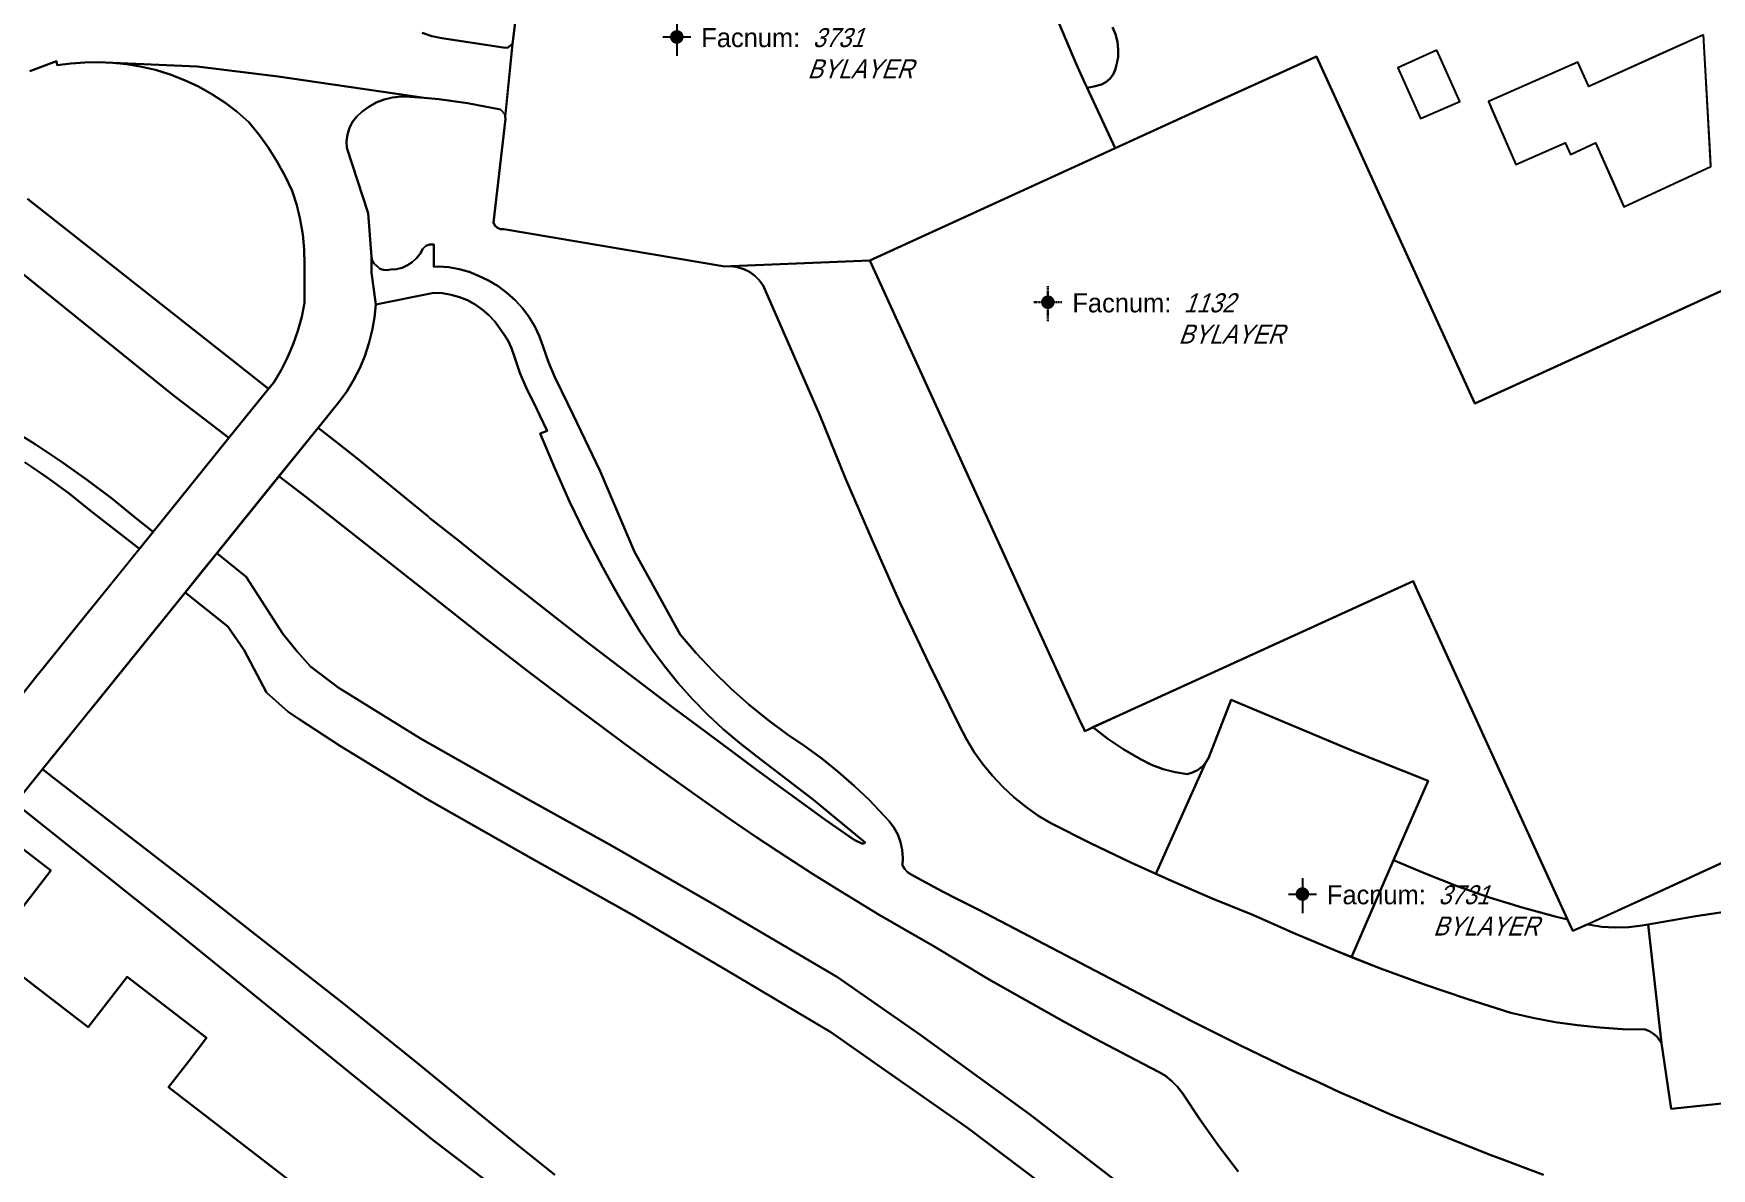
# Model space of a CAD drawing. Header units: inches. Extents: x 1273557 to 1282364, y 239587 to 246310.
# Drawn here: x 1276750.7 to 1277121.4, y 240897.6 to 241148.4 of the extents above; entities that cross this region are included whole.
import ezdxf
from ezdxf.enums import TextEntityAlignment as Align

# ---------------------------------------------------------------- set-up
doc = ezdxf.new("R2010")
doc.units = ezdxf.units.IN
doc.header["$MEASUREMENT"] = 0
doc.linetypes.add('DASHED2', pattern=[0.375, 0.25, -0.125])
doc.layers.add('BLDG-DATA', color=159, linetype='DASHED2', lineweight=30)
for name, color, linetype in [('BLDG-UW', 231, 'Continuous'), ('GRASS', 3, 'Continuous'), ('PATH', 253, 'Continuous'), ('PATH-ISLAND', 252, 'Continuous'), ('PRKG-DATA', 255, 'Continuous'), ('PRKG-UW', 6, 'Continuous'), ('STREET-NONUW', 4, 'Continuous'), ('STREET-UW', 50, 'Continuous')]:
    doc.layers.add(name, color=color, linetype=linetype)
doc.styles.add('SS_LITE', font='FRABK.TTF', dxfattribs={"height": 16})

# ---------------------------------------------------------------- blocks, each defined once
blk = doc.blocks.new('*U1')
for p, q in [((-3.08, 0), (3.08, 0)), ((0, 3.55), (0, -4.2))]:
    blk.add_line(p, q)
at = {"const_width": 1.5}
blk.add_lwpolyline([(-0.75, 0, 1), (0.75, 0, 1)], format="xyb", close=True, dxfattribs=at)
at = {"layer": 'BLDG-DATA', "color": 1, "style": 'SS_LITE'}
blk.add_text('Facnum:', height=4.2, dxfattribs=at).set_placement((27.26, -2.25), align=Align.RIGHT)
at = {"layer": 'BLDG-DATA', "color": 7, "style": 'SS_LITE', "oblique": 20, "width": 0.9, "flags": 8}
for tag, p in [('FACNUM', (29.98, -2.25)), ('OBJECT', (28.84, -9.16))]:
    blk.add_attdef(tag, p, '', height=4.2, dxfattribs=at)
blk = doc.blocks.new('*U8')
for p, q in [((-3.08, 0), (3.08, 0)), ((0, 3.55), (0, -4.2))]:
    blk.add_line(p, q)
at = {"const_width": 1.5}
blk.add_lwpolyline([(-0.75, 0, 1), (0.75, 0, 1)], format="xyb", close=True, dxfattribs=at)
at = {"layer": 'PRKG-DATA', "color": 1, "style": 'SS_LITE'}
blk.add_text('Facnum:', height=4.2, dxfattribs=at).set_placement((27.26, -2.25), align=Align.RIGHT)
at = {"layer": 'PRKG-DATA', "color": 7, "style": 'SS_LITE', "oblique": 20, "width": 0.9, "flags": 8}
for tag, p in [('FACNUM', (29.98, -2.25)), ('OBJECT', (28.84, -9.16))]:
    blk.add_attdef(tag, p, '', height=4.2, dxfattribs=at)

msp = doc.modelspace()

# ---------------------------------------------------------------- linework, layer by layer
at = {"layer": 'BLDG-UW'}
for points in [[(1277137.31, 241097.83), (1277087.33, 241075.01), (1277069.09, 241066.68), (1277050.85, 241106.63), (1277048.48, 241111.82), (1277040.71, 241128.83), (1277034.08, 241143.36), (1277026.63, 241139.96), (1277012.85, 241133.67), (1276935.39, 241098.29), (1276977.72, 241005.59), (1276981.3, 240997.75), (1276982, 240996.23), (1276982.52, 240995.1), (1276982.89, 240994.27), (1276983.9, 240994.73), (1276990.6, 240997.8), (1277055.43, 241027.4), (1277056.35, 241025.4), (1277089.59, 240952.61), (1277090.01, 240951.7), (1277090.74, 240950.1), (1277092.71, 240951), (1277110.24, 240959), (1277125.14, 240965.81)], [(1276835.88, 240872.88), (1276780.49, 240915.59), (1276784.94, 240921.36), (1276788.86, 240926.45), (1276771.33, 240939.98), (1276762.72, 240928.82), (1276740.79, 240945.73), (1276754.46, 240963.46), (1276745.41, 240970.45)]]:
    msp.add_lwpolyline(points, dxfattribs=at)
at = {"layer": 'GRASS'}
for points in [[(1276836.55, 241148.59), (1276838.68, 241147.86), (1276840.88, 241147.4), (1276854.4, 241145.32), (1276855.39, 241145.27), (1276856.47, 241146.16), (1276859.03, 241166.61)], [(1276972.33, 241162.38), (1276980.99, 241141.7), (1276983.1, 241137.16), (1276983.44, 241136.42), (1276984.89, 241136.69), (1276986.57, 241137.17), (1276987.58, 241137.7), (1276988.46, 241138.44), (1276989.16, 241139.34), (1276989.66, 241140.37), (1276989.93, 241141.48), (1276990.25, 241143.17), (1276990.32, 241144.88), (1276990.13, 241146.59), (1276989.69, 241148.26), (1276989.01, 241149.84)], [(1276749.34, 241111.88), (1276795.86, 241075.22), (1276802.59, 241069.92), (1276803.71, 241071.31), (1276805.35, 241074.02), (1276806.79, 241076.84), (1276808.04, 241079.74), (1276809.07, 241082.73), (1276809.9, 241085.78), (1276810.51, 241088.88), (1276810.53, 241097.39), (1276810.46, 241100.71), (1276810.15, 241104.01), (1276809.6, 241107.29), (1276808.82, 241110.5), (1276807.81, 241113.65), (1276806.25, 241116.91), (1276804.51, 241120.08), (1276802.58, 241123.13), (1276800.47, 241126.06), (1276798.19, 241128.85), (1276795.63, 241131.1), (1276792.92, 241133.16), (1276790.07, 241135.03), (1276787.09, 241136.7), (1276784.01, 241138.15), (1276780.83, 241139.38), (1276777.57, 241140.38), (1276774.25, 241141.15), (1276771.2, 241141.65), (1276768.12, 241141.97), (1276765.04, 241142.1), (1276761.96, 241142.05), (1276758.89, 241141.82), (1276755.85, 241141.41), (1276755.75, 241142.28), (1276749.83, 241140.11)], [(1277141.16, 240913.79), (1277112.45, 240910.77), (1277110.31, 240925.31), (1277109.35, 240926.68), (1277108.58, 240927.4), (1277107.69, 240927.96), (1277106.71, 240928.33), (1277101.71, 240928.43), (1277096.72, 240928.74), (1277091.75, 240929.25), (1277086.8, 240929.98), (1277081.88, 240930.9), (1277077.01, 240932.03), (1277067.35, 240935.08), (1277057.76, 240938.35), (1277048.25, 240941.83), (1277038.81, 240945.53), (1277029.47, 240949.45), (1277020.21, 240953.57), (1277011.09, 240957.26), (1277002.04, 240961.15), (1276993.08, 240965.22), (1276984.19, 240969.48), (1276975.4, 240973.93), (1276972.55, 240975.65), (1276969.83, 240977.57), (1276967.24, 240979.66), (1276964.81, 240981.93), (1276962.53, 240984.35), (1276960.42, 240986.93), (1276958.49, 240989.64), (1276956.75, 240992.48), (1276955.21, 240995.43), (1276948.57, 241008.93), (1276942.16, 241022.55), (1276940.9, 241025.37), (1276936, 241036.28), (1276930.08, 241050.11), (1276924.41, 241064.05), (1276911.83, 241092.76), (1276911, 241093.91), (1276910, 241094.91), (1276908.85, 241095.74), (1276907.58, 241096.37), (1276906.22, 241096.79), (1276904.82, 241096.98), (1276903.4, 241096.94), (1276854.56, 241105.16), (1276853.82, 241105.2), (1276853.13, 241105.5), (1276852.58, 241106.01), (1276852.26, 241106.68), (1276854.96, 241129.57), (1276854.81, 241130.58), (1276853.82, 241131.63), (1276846.54, 241133.02), (1276840.17, 241133.91), (1276836.96, 241134.19), (1276833.76, 241134.47), (1276831.86, 241134.52), (1276829.97, 241134.32), (1276828.13, 241133.87), (1276826.36, 241133.18), (1276824.7, 241132.25), (1276823.18, 241131.11), (1276822.07, 241130.1), (1276821.16, 241128.9), (1276820.47, 241127.57), (1276820.02, 241126.14), (1276819.83, 241124.65), (1276819.9, 241123.15), (1276824.58, 241108.74), (1276825.3, 241099.08), (1276825.5, 241098.26), (1276825.81, 241097.66), (1276827.15, 241096.44), (1276827.95, 241096.17), (1276828.78, 241096.1), (1276829.61, 241096.24), (1276830.87, 241096.36), (1276832.1, 241096.68), (1276833.26, 241097.2), (1276834.32, 241097.89), (1276835.25, 241098.75), (1276836.04, 241099.75), (1276836.65, 241100.86), (1276837.33, 241101.49), (1276838.2, 241101.82), (1276839.13, 241101.81), (1276839.13, 241096.88), (1276840.12, 241096.92), (1276842.41, 241096.76), (1276844.66, 241096.36), (1276846.87, 241095.73), (1276848.99, 241094.86), (1276851.2, 241093.83), (1276853.29, 241092.58), (1276855.25, 241091.14), (1276857.06, 241089.51), (1276858.71, 241087.71), (1276860.16, 241085.76), (1276861.42, 241083.67), (1276862.46, 241081.48), (1276863.28, 241079.19), (1276864.42, 241075.8), (1276865.8, 241072.5), (1276867.41, 241069.31), (1276869.88, 241064.17), (1276875.84, 241051.74), (1276883.42, 241033.89), (1276886.82, 241027.74), (1276893.54, 241015.59), (1276897.07, 241011.48), (1276900.78, 241007.54), (1276904.66, 241003.76), (1276908.7, 241000.16), (1276912.89, 240996.74), (1276917.23, 240993.52), (1276921.09, 240990.93), (1276924.84, 240988.18), (1276928.46, 240985.26), (1276931.96, 240982.2), (1276935.32, 240978.98), (1276938.53, 240975.62), (1276939.73, 240974.35), (1276940.75, 240972.93), (1276941.58, 240971.39), (1276942.19, 240969.74), (1276942.57, 240968.03), (1276942.72, 240966.28), (1276942.64, 240964.53), (1276943.12, 240963.75), (1276943.76, 240963.09), (1276944.55, 240962.56), (1276946.86, 240961.3), (1276951.48, 240958.79), (1276954.81, 240957.13), (1276959.35, 240954.85), (1277006.29, 240930.3), (1277017.16, 240924.84), (1277028.13, 240919.58), (1277034.67, 240916.58), (1277039.18, 240914.51), (1277043.86, 240912.46), (1277050.33, 240909.63), (1277061.56, 240904.96), (1277072.87, 240900.48), (1277074.47, 240899.88), (1277084.26, 240896.21)], [(1277016.8, 240896.92), (1277012.51, 240902.57), (1277008.41, 240908.35), (1277004.5, 240914.26), (1277003.4, 240915.67), (1277002.14, 240916.94), (1277000.75, 240918.05), (1276999.87, 240918.59), (1276999.23, 240918.99), (1276992.58, 240922.45), (1276985.16, 240926.34), (1276978, 240930.24), (1276969.73, 240934.87), (1276961.66, 240939.47), (1276949.42, 240946.79), (1276945.82, 240948.86), (1276937.49, 240953.7), (1276933.88, 240955.88), (1276928.91, 240958.89), (1276922.78, 240962.76), (1276917.09, 240966.39), (1276910.49, 240970.77), (1276904.42, 240974.9), (1276898.47, 240979.05), (1276891.82, 240983.81), (1276886.62, 240987.55), (1276881.35, 240991.37), (1276876.41, 240995.03), (1276868.97, 241000.57), (1276860.52, 241007.01), (1276850.22, 241014.96), (1276840.36, 241022.74), (1276838.59, 241024.14), (1276810.78, 241046.03), (1276804.86, 241050.58), (1276796.32, 241040), (1276791.16, 241033.6), (1276797.66, 241028.39), (1276805.71, 241015.75), (1276808.9, 241011.88), (1276811.87, 241008.54), (1276817.96, 241003.91), (1276836.18, 240992.61), (1276858.88, 240979.71), (1276878.56, 240968.82), (1276901.14, 240955.85), (1276928.31, 240939.9), (1276946.48, 240927.19), (1276970.7, 240909.59), (1276999.72, 240887.2)], [(1276949.26, 240819.37), (1276838.67, 240904.06), (1276779.75, 240951.91), (1276746.57, 240978.33), (1276742.21, 240972.92), (1276754.46, 240963.46), (1276754.46, 240963.46), (1276740.79, 240945.73), (1276762.72, 240928.82), (1276771.33, 240939.98), (1276788.86, 240926.45), (1276784.94, 240921.36), (1276780.49, 240915.59), (1276835.88, 240872.88)]]:
    msp.add_lwpolyline(points, dxfattribs=at)
for points in [[(1277119.57, 241148.16), (1277094.26, 241136.71), (1277091.85, 241142.09), (1277072.11, 241133.39), (1277078.14, 241119.47), (1277089.06, 241124.3), (1277090.19, 241121.66), (1277095.74, 241124.25), (1277102.03, 241110.15), (1277121.25, 241119.03)], [(1277060.7, 241144.72), (1277052.04, 241140.83), (1277057.07, 241129.63), (1277065.77, 241133.44)], [(1276722.38, 241116.13), (1276722.28, 241111.74), (1276724.78, 241103.3), (1276727.34, 241095.73), (1276730.19, 241088.24), (1276733.32, 241080.86), (1276735.22, 241076.7), (1276737.36, 241072.64), (1276739.74, 241068.7), (1276742.36, 241064.9), (1276745.19, 241061.26), (1276751.04, 241057.66), (1276756.77, 241053.86), (1276762.38, 241049.88), (1276767.85, 241045.72), (1276773.17, 241041.38), (1276777.08, 241038.29), (1276785.07, 241048.2), (1276793.82, 241059.05), (1276781.52, 241068.48)], [(1276862.62, 241060.05), (1276864.11, 241060.66), (1276862.43, 241064.17), (1276861.38, 241066.35), (1276859.69, 241069.7), (1276858.13, 241073.43), (1276856.94, 241076.98), (1276856.25, 241078.9), (1276855.49, 241080.49), (1276854.58, 241082.01), (1276853.67, 241083.22), (1276852.54, 241084.78), (1276851.25, 241086.19), (1276849.8, 241087.46), (1276848.23, 241088.55), (1276846.54, 241089.47), (1276844.75, 241090.19), (1276842.9, 241090.7), (1276841.01, 241091.01), (1276839.09, 241091.1), (1276826.29, 241088.56), (1276826, 241085.65), (1276825.49, 241082.76), (1276824.77, 241079.92), (1276823.84, 241077.14), (1276822.71, 241074.44), (1276821.37, 241071.84), (1276819.85, 241069.34), (1276818.14, 241066.96), (1276816.26, 241064.71), (1276813.53, 241061.32), (1276817.91, 241057.87), (1276822.05, 241054.56), (1276837.75, 241041.75), (1276838.24, 241041.36), (1276844.51, 241036.36), (1276847.34, 241034.1), (1276849.97, 241031.99), (1276855.01, 241027.97), (1276872.41, 241014.38), (1276889.96, 241000.97), (1276892.21, 240999.29), (1276896.99, 240995.72), (1276902.14, 240991.88), (1276905.57, 240989.32), (1276907.65, 240987.76), (1276910.01, 240986.03), (1276914.97, 240982.41), (1276920.84, 240978.13), (1276925.48, 240974.74), (1276931.76, 240970.41), (1276932.24, 240970.11), (1276933.66, 240969.43), (1276934.07, 240969.43), (1276934.41, 240969.68), (1276923.01, 240979.1), (1276910.35, 240988.74), (1276906.63, 240991.65), (1276903.03, 240994.73), (1276899.58, 240997.97), (1276896.27, 241001.35), (1276893.11, 241004.89), (1276890.11, 241008.56), (1276887.28, 241012.36), (1276884.61, 241016.28), (1276880.4, 241023.29), (1276878.07, 241027.44), (1276876.4, 241030.43), (1276872.62, 241037.68), (1276869.06, 241045.03), (1276865.73, 241052.5)], [(1277056.35, 241025.4), (1277055.43, 241027.4), (1276990.6, 240997.8), (1276984.71, 240995.11), (1276987.98, 240992.57), (1276991.55, 240990.22), (1276995.24, 240988.05), (1276997.67, 240986.81), (1277000.22, 240985.85), (1277002.85, 240985.17), (1277005.55, 240984.77), (1277006.72, 240985.09), (1277007.8, 240985.62), (1277008.77, 240986.34), (1277009.59, 240987.22), (1277010.23, 240988.25), (1277015.25, 241001.18), (1277042.26, 240989.83), (1277058.78, 240983.29), (1277051.15, 240965.75), (1277058.11, 240962.77), (1277065.17, 240960.02), (1277072.32, 240957.52), (1277079.55, 240955.26), (1277086.85, 240953.26), (1277089.59, 240952.61)], [(1277196.52, 240971.24), (1277200.06, 240972.4), (1277188.32, 241000.95), (1277186.47, 241000.16), (1277188.87, 240994.91), (1277125.14, 240965.81), (1277110.24, 240959), (1277093.95, 240951.56), (1277094.22, 240951.5), (1277097.15, 240951.02), (1277100.12, 240950.84), (1277103.09, 240950.94), (1277106.04, 240951.33), (1277117.88, 240953.38), (1277129.77, 240955.12), (1277141.7, 240956.54), (1277156.31, 240957.87), (1277170.69, 240959.41), (1277172.96, 240949.94), (1277199.79, 240954.42)]]:
    msp.add_lwpolyline(points, close=True, dxfattribs=at)
at = {"layer": 'PATH'}
for points in [[(1276989.01, 241149.84), (1276989.69, 241148.26), (1276990.13, 241146.59), (1276990.32, 241144.88), (1276990.25, 241143.17), (1276989.93, 241141.48), (1276989.66, 241140.37), (1276989.16, 241139.34), (1276988.46, 241138.44), (1276987.58, 241137.7), (1276986.57, 241137.17), (1276984.89, 241136.69), (1276983.44, 241136.42), (1276989.64, 241123.07), (1277012.85, 241133.67), (1277026.63, 241139.96), (1277034.08, 241143.36), (1277040.71, 241128.83), (1277048.48, 241111.82), (1277050.85, 241106.63), (1277069.09, 241066.68), (1277087.33, 241075.01), (1277137.31, 241097.83)], [(1276746.57, 240978.33), (1276752.64, 240985.86), (1276757.42, 240991.78), (1276759.1, 240993.87), (1276762.45, 240998.01), (1276763.89, 240999.79), (1276813.53, 241061.32), (1276816.26, 241064.71), (1276818.14, 241066.96), (1276819.85, 241069.34), (1276821.37, 241071.84), (1276822.71, 241074.44), (1276823.84, 241077.14), (1276824.77, 241079.92), (1276825.49, 241082.76), (1276826, 241085.65), (1276826.29, 241088.56), (1276825.53, 241094), (1276825.32, 241095.52), (1276825.3, 241099.08), (1276824.58, 241108.74), (1276819.9, 241123.15), (1276819.83, 241124.65), (1276820.02, 241126.14), (1276820.47, 241127.57), (1276821.16, 241128.9), (1276822.07, 241130.1), (1276823.18, 241131.11), (1276824.7, 241132.25), (1276826.36, 241133.18), (1276828.13, 241133.87), (1276829.97, 241134.32), (1276831.86, 241134.52), (1276833.76, 241134.47), (1276836.96, 241134.19), (1276810.22, 241138.11), (1276804.68, 241138.92), (1276786.79, 241141.13), (1276768.19, 241141.96), (1276771.2, 241141.65), (1276774.25, 241141.15), (1276777.57, 241140.38), (1276780.83, 241139.38), (1276784.01, 241138.15), (1276787.09, 241136.7), (1276790.07, 241135.03), (1276792.92, 241133.16), (1276795.63, 241131.1), (1276798.19, 241128.85), (1276800.47, 241126.06), (1276802.58, 241123.13), (1276804.51, 241120.08), (1276806.25, 241116.91), (1276807.81, 241113.65), (1276808.82, 241110.5), (1276809.6, 241107.29), (1276810.15, 241104.01), (1276810.46, 241100.71), (1276810.53, 241097.39), (1276810.51, 241088.88), (1276809.9, 241085.78), (1276809.07, 241082.73), (1276808.04, 241079.74), (1276806.79, 241076.84), (1276805.35, 241074.02), (1276803.71, 241071.31), (1276802.59, 241069.92), (1276793.82, 241059.05), (1276785.07, 241048.2), (1276777.08, 241038.29), (1276774.06, 241034.55), (1276768.26, 241027.36), (1276763.48, 241021.44), (1276762.16, 241019.8), (1276752.79, 241008.18), (1276751.42, 241006.48), (1276748.34, 241002.67)], [(1276722.38, 241116.13), (1276781.52, 241068.48), (1276793.82, 241059.05), (1276802.59, 241069.92), (1276795.86, 241075.22), (1276749.34, 241111.88)], [(1277084.26, 240896.21), (1277074.47, 240899.88), (1277072.87, 240900.48), (1277061.56, 240904.96), (1277050.33, 240909.63), (1277043.86, 240912.46), (1277039.18, 240914.51), (1277034.67, 240916.58), (1277028.13, 240919.58), (1277017.16, 240924.84), (1277006.29, 240930.3), (1276959.35, 240954.85), (1276954.81, 240957.13), (1276951.48, 240958.79), (1276946.86, 240961.3), (1276944.55, 240962.56), (1276943.76, 240963.09), (1276943.12, 240963.75), (1276942.64, 240964.53), (1276942.72, 240966.28), (1276942.57, 240968.03), (1276942.19, 240969.74), (1276941.58, 240971.39), (1276940.75, 240972.93), (1276939.73, 240974.35), (1276938.53, 240975.62), (1276935.32, 240978.98), (1276931.96, 240982.2), (1276928.46, 240985.26), (1276924.84, 240988.18), (1276921.09, 240990.93), (1276917.23, 240993.52), (1276912.89, 240996.74), (1276908.7, 241000.16), (1276904.66, 241003.76), (1276900.78, 241007.54), (1276897.07, 241011.48), (1276893.54, 241015.59), (1276886.82, 241027.74), (1276883.42, 241033.89), (1276875.84, 241051.74), (1276869.88, 241064.17), (1276867.41, 241069.31), (1276865.8, 241072.5), (1276864.42, 241075.8), (1276863.28, 241079.19), (1276862.46, 241081.48), (1276861.42, 241083.67), (1276860.16, 241085.76), (1276858.71, 241087.71), (1276857.06, 241089.51), (1276855.25, 241091.14), (1276853.29, 241092.58), (1276851.2, 241093.83), (1276848.99, 241094.86), (1276846.87, 241095.73), (1276844.66, 241096.36), (1276842.41, 241096.76), (1276840.12, 241096.92), (1276839.13, 241096.88), (1276839.13, 241101.81), (1276838.2, 241101.82), (1276837.33, 241101.49), (1276836.65, 241100.86), (1276836.04, 241099.75), (1276835.25, 241098.75), (1276834.32, 241097.89), (1276833.26, 241097.2), (1276832.1, 241096.68), (1276830.87, 241096.36), (1276829.61, 241096.24), (1276828.78, 241096.1), (1276827.95, 241096.17), (1276827.15, 241096.44), (1276826.54, 241097), (1276825.96, 241097.53), (1276825.81, 241097.66), (1276825.5, 241098.26), (1276825.3, 241099.08), (1276825.32, 241095.52), (1276825.53, 241094), (1276826.29, 241088.56), (1276839.09, 241091.1), (1276841.01, 241091.01), (1276842.9, 241090.7), (1276844.75, 241090.19), (1276846.54, 241089.47), (1276848.23, 241088.55), (1276849.8, 241087.46), (1276851.25, 241086.19), (1276852.54, 241084.78), (1276853.67, 241083.22), (1276854.58, 241082.01), (1276855.49, 241080.49), (1276856.25, 241078.9), (1276856.94, 241076.98), (1276858.13, 241073.43), (1276859.69, 241069.7), (1276861.38, 241066.35), (1276862.43, 241064.17), (1276864.11, 241060.66), (1276862.62, 241060.05), (1276865.73, 241052.5), (1276869.06, 241045.03), (1276872.62, 241037.68), (1276876.4, 241030.43), (1276878.07, 241027.44), (1276880.4, 241023.29), (1276884.61, 241016.28), (1276887.28, 241012.36), (1276890.11, 241008.56), (1276893.11, 241004.89), (1276896.27, 241001.35), (1276899.58, 240997.97), (1276903.03, 240994.73), (1276906.63, 240991.65), (1276910.35, 240988.74), (1276923.01, 240979.1), (1276934.41, 240969.68), (1276934.07, 240969.43), (1276933.66, 240969.43), (1276932.24, 240970.11), (1276931.76, 240970.41), (1276925.48, 240974.74), (1276920.84, 240978.13), (1276914.97, 240982.41), (1276910.01, 240986.03), (1276907.65, 240987.76), (1276905.57, 240989.32), (1276902.14, 240991.88), (1276896.99, 240995.72), (1276892.21, 240999.29), (1276889.96, 241000.97), (1276872.41, 241014.38), (1276855.01, 241027.97), (1276849.97, 241031.99), (1276847.34, 241034.1), (1276844.51, 241036.36), (1276838.24, 241041.36), (1276837.75, 241041.75), (1276822.05, 241054.56), (1276817.91, 241057.87), (1276813.53, 241061.32), (1276804.86, 241050.58), (1276810.78, 241046.03), (1276838.59, 241024.14), (1276840.36, 241022.74), (1276850.22, 241014.96), (1276860.52, 241007.01), (1276868.97, 241000.57), (1276876.41, 240995.03), (1276881.35, 240991.37), (1276886.62, 240987.55), (1276891.82, 240983.81), (1276898.47, 240979.05), (1276904.42, 240974.9), (1276910.49, 240970.77), (1276917.09, 240966.39), (1276922.78, 240962.76), (1276928.91, 240958.89), (1276933.88, 240955.88), (1276937.49, 240953.7), (1276945.82, 240948.86), (1276949.42, 240946.79), (1276961.66, 240939.47), (1276969.73, 240934.87), (1276978, 240930.24), (1276985.16, 240926.34), (1276992.58, 240922.45), (1276999.23, 240918.99), (1276999.87, 240918.59), (1277000.75, 240918.05), (1277002.14, 240916.94), (1277003.4, 240915.67), (1277004.5, 240914.26), (1277008.41, 240908.35), (1277012.51, 240902.57), (1277016.8, 240896.92)], [(1276748.68, 241053.69), (1276753.67, 241050.34), (1276758.51, 241046.77), (1276763.19, 241043.01), (1276774.06, 241034.55), (1276777.08, 241038.29), (1276773.17, 241041.38), (1276767.85, 241045.72), (1276762.38, 241049.88), (1276756.77, 241053.86), (1276751.04, 241057.66), (1276745.19, 241061.26)], [(1276999.72, 240887.2), (1276970.7, 240909.59), (1276946.48, 240927.19), (1276928.31, 240939.9), (1276901.14, 240955.85), (1276878.56, 240968.82), (1276858.88, 240979.71), (1276836.18, 240992.61), (1276817.96, 241003.91), (1276811.87, 241008.54), (1276808.9, 241011.88), (1276805.71, 241015.75), (1276797.66, 241028.39), (1276791.16, 241033.6), (1276787.94, 241029.6), (1276784.14, 241024.9), (1276793.56, 241017.39), (1276797.16, 241012.18), (1276802.13, 241002.81), (1276806.91, 240998.56), (1276809.37, 240996.94), (1276818.5, 240990.93), (1276837.61, 240979.23), (1276861.09, 240965.86), (1276882.81, 240953.72), (1276903.77, 240941.44), (1276926.83, 240927.73), (1276938.87, 240919.26), (1276957.02, 240906.6), (1276977.09, 240891.43)], [(1276865.83, 240896.23), (1276856.96, 240903.3), (1276835.47, 240920.85), (1276819.24, 240934.02), (1276787.47, 240958.9), (1276755.06, 240983.92), (1276752.64, 240985.86), (1276746.57, 240978.33), (1276779.75, 240951.91), (1276838.67, 240904.06), (1276949.26, 240819.37)]]:
    msp.add_lwpolyline(points, dxfattribs=at)
at = {"layer": 'PATH-ISLAND'}
for points in [[(1277119.57, 241148.16), (1277110.53, 241144.07), (1277094.26, 241136.71), (1277091.85, 241142.09), (1277072.11, 241133.39), (1277072.79, 241131.81), (1277078.14, 241119.47), (1277089.06, 241124.3), (1277090.19, 241121.66), (1277095.74, 241124.25), (1277099.62, 241115.55), (1277102.03, 241110.15), (1277121.25, 241119.03), (1277121.14, 241120.89)], [(1277060.7, 241144.72), (1277052.04, 241140.83), (1277057.07, 241129.63), (1277065.77, 241133.44)]]:
    msp.add_lwpolyline(points, close=True, dxfattribs=at)
at = {"layer": 'PRKG-UW'}
for points in [[(1276983.44, 241136.42), (1276983.1, 241137.16), (1276980.99, 241141.7), (1276972.33, 241162.38), (1276954.5, 241157.96), (1276925.78, 241157.47), (1276915.85, 241158.83), (1276915.62, 241158.86), (1276859.03, 241166.61), (1276856.47, 241146.16), (1276854.88, 241130.07), (1276854.96, 241129.57), (1276852.26, 241106.68), (1276852.58, 241106.01), (1276853.13, 241105.5), (1276853.82, 241105.2), (1276854.56, 241105.16), (1276903.4, 241096.94), (1276904.82, 241096.98), (1276935.39, 241098.29), (1276989.64, 241123.07)], [(1277058.78, 240983.29), (1277042.26, 240989.83), (1277015.25, 241001.18), (1277010.23, 240988.25), (1277009.59, 240987.22), (1276998.64, 240962.69), (1277002.04, 240961.15), (1277011.09, 240957.26), (1277020.21, 240953.57), (1277029.47, 240949.45), (1277038.81, 240945.53), (1277041.84, 240944.34), (1277051.15, 240965.75)]]:
    msp.add_lwpolyline(points, close=True, dxfattribs=at)
msp.add_lwpolyline([(1277129.77, 240955.12), (1277117.88, 240953.38), (1277107.36, 240951.56), (1277110.31, 240925.31), (1277112.45, 240910.77), (1277141.16, 240913.79)], dxfattribs=at)
at = {"layer": 'STREET-NONUW'}
for points in [[(1276748.34, 241002.67), (1276751.42, 241006.48), (1276752.79, 241008.18), (1276762.16, 241019.8), (1276763.48, 241021.44), (1276773.27, 241033.58), (1276773.27, 241033.58), (1276774.06, 241034.55), (1276763.19, 241043.01), (1276758.51, 241046.77), (1276753.67, 241050.34), (1276750.36, 241052.56)], [(1276977.09, 240891.43), (1276957.02, 240906.6), (1276938.87, 240919.26), (1276926.83, 240927.73), (1276903.77, 240941.44), (1276882.81, 240953.72), (1276861.09, 240965.86), (1276837.61, 240979.23), (1276818.5, 240990.93), (1276809.37, 240996.94), (1276806.91, 240998.56), (1276802.13, 241002.81), (1276797.16, 241012.18), (1276793.56, 241017.39), (1276784.14, 241024.9), (1276752.64, 240985.86), (1276755.06, 240983.92), (1276787.47, 240958.9), (1276819.24, 240934.02), (1276835.47, 240920.85), (1276856.96, 240903.3), (1276865.83, 240896.23)]]:
    msp.add_lwpolyline(points, dxfattribs=at)
at = {"layer": 'STREET-UW'}
msp.add_lwpolyline([(1276749.83, 241140.11), (1276755.75, 241142.28), (1276755.85, 241141.41), (1276758.89, 241141.82), (1276761.96, 241142.05), (1276765.04, 241142.1), (1276768.12, 241141.97), (1276768.19, 241141.96), (1276786.79, 241141.13), (1276804.68, 241138.92), (1276810.22, 241138.11), (1276836.96, 241134.19), (1276840.17, 241133.91), (1276846.54, 241133.02), (1276853.82, 241131.63), (1276854.92, 241130.46), (1276856.47, 241146.16), (1276855.39, 241145.27), (1276854.4, 241145.32), (1276840.88, 241147.4), (1276838.68, 241147.86), (1276836.55, 241148.59)], dxfattribs=at)
for points in [[(1276935.39, 241098.29), (1276904.82, 241096.98), (1276906.22, 241096.79), (1276907.58, 241096.37), (1276908.85, 241095.74), (1276910, 241094.91), (1276911, 241093.91), (1276911.83, 241092.76), (1276924.41, 241064.05), (1276930.08, 241050.11), (1276936, 241036.28), (1276940.9, 241025.37), (1276942.16, 241022.55), (1276948.57, 241008.93), (1276955.21, 240995.43), (1276956.75, 240992.48), (1276958.49, 240989.64), (1276960.42, 240986.93), (1276962.53, 240984.35), (1276964.81, 240981.93), (1276967.24, 240979.66), (1276969.83, 240977.57), (1276972.55, 240975.65), (1276975.4, 240973.93), (1276984.19, 240969.48), (1276993.08, 240965.22), (1276998.64, 240962.69), (1277009.59, 240987.22), (1277008.77, 240986.34), (1277007.8, 240985.62), (1277006.72, 240985.09), (1277005.55, 240984.77), (1277002.85, 240985.17), (1277000.22, 240985.85), (1276997.67, 240986.81), (1276995.24, 240988.05), (1276991.55, 240990.22), (1276987.98, 240992.57), (1276984.71, 240995.11), (1276983.9, 240994.73), (1276982.89, 240994.27), (1276982.52, 240995.1), (1276982, 240996.23), (1276981.3, 240997.75), (1276977.72, 241005.59)], [(1277072.32, 240957.52), (1277065.17, 240960.02), (1277058.11, 240962.77), (1277051.15, 240965.75), (1277041.84, 240944.34), (1277048.25, 240941.83), (1277057.76, 240938.35), (1277067.35, 240935.08), (1277077.01, 240932.03), (1277081.88, 240930.9), (1277086.8, 240929.98), (1277091.75, 240929.25), (1277096.72, 240928.74), (1277101.71, 240928.43), (1277106.71, 240928.33), (1277107.69, 240927.96), (1277108.58, 240927.4), (1277109.35, 240926.68), (1277110.31, 240925.31), (1277107.36, 240951.56), (1277106.04, 240951.33), (1277103.09, 240950.94), (1277100.12, 240950.84), (1277097.15, 240951.02), (1277093.92, 240951.55), (1277092.71, 240951), (1277090.74, 240950.1), (1277090.01, 240951.7), (1277089.59, 240952.61), (1277086.85, 240953.26), (1277079.55, 240955.26)]]:
    msp.add_lwpolyline(points, close=True, dxfattribs=at)

# ---------------------------------------------------------------- block references
at = {"layer": 'BLDG-DATA'}
ref = msp.add_blockref('*U1', (1276974.76, 241089.05), dxfattribs=at)
ref.add_attrib('FACNUM', '1132', (1277004.74, 241086.81), dxfattribs={"color": 7, "height": 4.2, "style": 'SS_LITE', "oblique": 20, "width": 0.9})
ref.add_attrib('OBJECT', 'BYLAYER', (1277003.6, 241079.9), dxfattribs={"color": 7, "height": 4.2, "style": 'SS_LITE', "oblique": 20, "width": 0.9})
at = {"layer": 'PRKG-DATA'}
ref = msp.add_blockref('*U8', (1276892.78, 241147.67), dxfattribs=at)
ref.add_attrib('FACNUM', '3731', (1276922.77, 241145.42), dxfattribs={"color": 7, "height": 4.2, "style": 'SS_LITE', "oblique": 20, "width": 0.9})
ref.add_attrib('OBJECT', 'BYLAYER', (1276921.62, 241138.51), dxfattribs={"color": 7, "height": 4.2, "style": 'SS_LITE', "oblique": 20, "width": 0.9})
ref = msp.add_blockref('*U8', (1277031, 240958.25), dxfattribs=at)
ref.add_attrib('FACNUM', '3731', (1277060.98, 240956), dxfattribs={"color": 7, "height": 4.2, "style": 'SS_LITE', "oblique": 20, "width": 0.9})
ref.add_attrib('OBJECT', 'BYLAYER', (1277059.84, 240949.09), dxfattribs={"color": 7, "height": 4.2, "style": 'SS_LITE', "oblique": 20, "width": 0.9})

doc.saveas('drawing.dxf')
